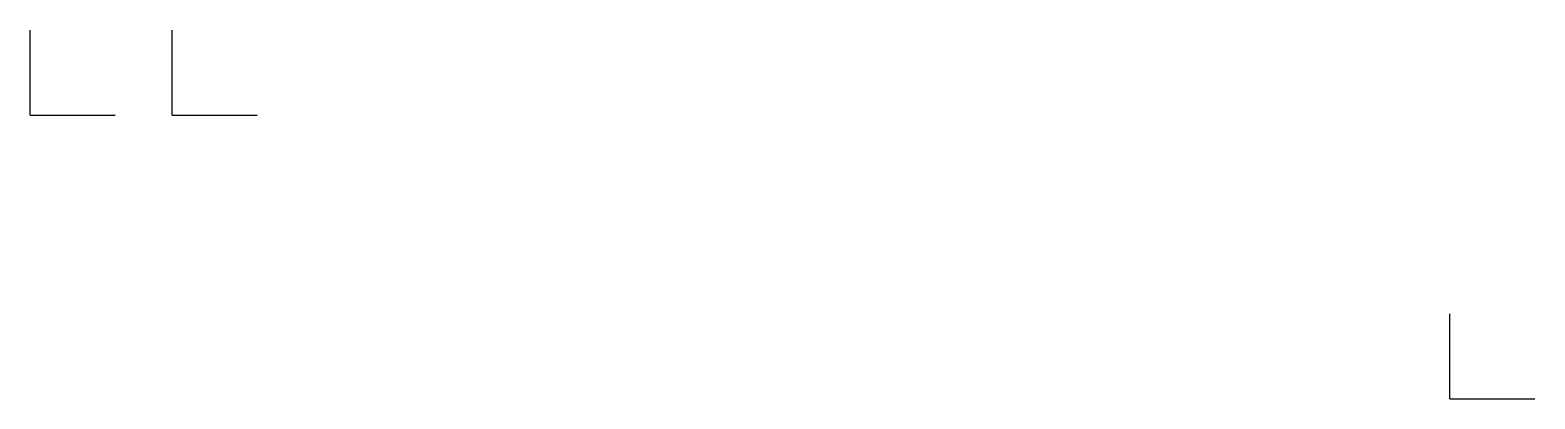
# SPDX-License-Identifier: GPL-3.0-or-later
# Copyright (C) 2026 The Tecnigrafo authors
# Model space of a CAD drawing. Header units: millimetres. Extents: x 0 to 530, y 0 to 130.
import ezdxf

# ---------------------------------------------------------------- set-up
doc = ezdxf.new("R2010")
doc.units = ezdxf.units.MM

msp = doc.modelspace()

# ---------------------------------------------------------------- linework, layer by layer
for p, q in [((0, 100), (0, 130)), ((50, 100), (50, 130)), ((0, 100), (30, 100)), ((50, 100), (80, 100)), ((500, 0), (500, 30)), ((500, 0), (530, 0))]:
    msp.add_line(p, q)

doc.saveas('drawing.dxf')
